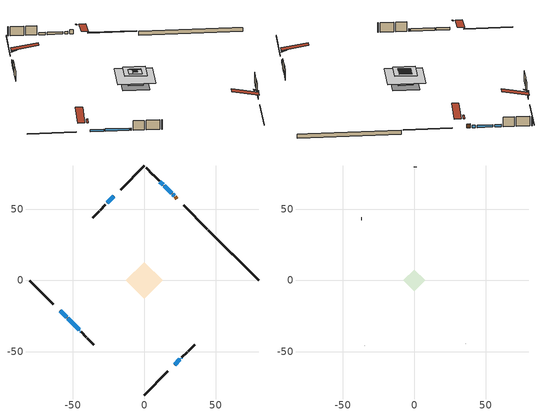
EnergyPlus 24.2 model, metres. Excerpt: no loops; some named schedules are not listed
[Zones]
conditioned space
 floor adiabatic (AdiabaticFloorConstruction): -12.82,0 0,12.82 12.82,0 0,-12.82 z3.2
 floor foundation (Slab1 construction): -9.17,0 0,9.17 9.17,0 0,-9.17 z-1.32
 floor foundation (Slab2 construction): -5.06,0 0,5.06 5.06,0 0,-5.06 z0
 wall outside (RimJoist1 construction): 0,-80.31 16.58,-63.73 / -80.31,0 -63.73,-16.58 / 0,80.31 -16.58,63.73 / 44.27,36.04 27.69,52.62 z0.76:1.06
 wall outside (AdiabaticWallConstruction 1): 22.88,57.43 21.66,58.65 z0.76:2.79
 wall outside (AdiabaticWallConstruction): 21.01,59.31 19.93,60.39 / -58.92,-21.39 -54.39,-25.92 / -21.39,58.92 -25.83,54.48 / 19.27,61.04 13.94,66.37 / 13.29,67.03 11.02,69.29 / 21.39,-58.92 24.94,-55.37 / -53.74,-26.58 -45.75,-34.57 / -45.09,-35.22 -44.94,-35.37 / -26.49,53.82 -26.64,53.68 / 25.6,-54.71 25.75,-54.57 z0.76:1.98
 wall outside (Wall1 construction): 26.4,-53.91 30.15,-50.16 / -44.29,-36.03 -40.54,-39.77 / -27.29,53.02 -31.04,49.28 / 10.37,69.95 6.62,73.69 z0.76:5.64
 wall outside (Wall2 construction): 30.8,-49.51 35.37,-44.94 / -39.88,-40.43 -35.32,-45 / -31.69,48.62 -36.26,44.05 / 5.96,74.35 1.39,78.92 z0.76:5.64
 wall foundation (FoundationWall1 construction): 44.93,35.38,-1.32 44.93,35.38,0.76 76.77,3.54,0.76 76.77,3.54,0.61 80.31,0,0.61 80.31,0,-1.32
 window (WindowConstruction 6): 21.01,59.31 19.93,60.38 z0.76:1.98
 window (WindowConstruction 1): -58.92,-21.39 -54.39,-25.92 z0.76:1.98
 window (WindowConstruction 2): -21.39,58.92 -25.83,54.48 z0.76:1.98
 window (WindowConstruction 3): 19.27,61.04 13.94,66.37 z0.76:1.98
 window (WindowConstruction 4): 13.29,67.03 11.02,69.29 z0.76:1.98
 window (WindowConstruction 5): 21.39,-58.92 24.94,-55.37 z0.76:1.98
 window (WindowConstruction): -53.74,-26.58 -45.75,-34.57 z0.76:1.98
 window (WindowConstruction 7): -45.09,-35.22 -44.94,-35.37 z0.76:1.98
 window (WindowConstruction 8): -26.49,53.82 -26.63,53.68 z0.76:1.98
 window (WindowConstruction 9): 25.6,-54.71 25.75,-54.57 z0.76:1.98
 door (Door): 22.88,57.43 21.66,58.65 z0.76:2.79
 ceiling adiabatic (AdiabaticFloorConstruction): 0,-12.82 12.82,0 0,12.82 -12.82,0 z3.2
attic - vented
 floor to conditioned space (Floor1 construction Reversed): -4.41,0 0,4.41 4.41,0 0,-4.41 z5.64
 floor to conditioned space (Floor2 construction Reversed): -3.65,0 0,3.65 3.65,0 0,-3.65 z5.64
 floor to conditioned space (Floor3 construction Reversed): -7.55,0 0,7.55 7.55,0 0,-7.55 z5.64
 floor to conditioned space (Floor5 construction Reversed): -1.77,0 0,1.77 1.77,0 0,-1.77 z5.64
 wall outside (Wall3 construction): 36.03,-44.28 36.11,-44.2 / -34.66,-45.65 -34.58,-45.74 / -36.92,43.39 -37,43.31 / 0.74,79.57 0.66,79.66 z0.76:5.64
 roof outside (Roof1 construction): 19.62,-60.69,5.64 10.22,-51.28,7.85 7.83,-53.67,7.85 17.24,-63.07,5.64; -60.69,-19.62,5.64 -51.28,-10.22,7.85 -53.67,-7.83,7.85 -63.07,-17.24,5.64; -19.62,60.69,5.64 -10.22,51.28,7.85 -7.83,53.67,7.85 -17.24,63.07,5.64; 24.65,55.66,5.64 15.24,46.26,7.85 17.63,43.87,7.85 27.03,53.28,5.64
 roof outside (Roof5 construction): 20.74,-59.58,5.64 19.01,-57.85,6.45 18.56,-58.31,6.45 20.28,-60.03,5.64; -59.58,-20.74,5.64 -57.85,-19.01,6.45 -58.31,-18.56,6.45 -60.03,-20.28,5.64; -20.74,59.58,5.64 -19.01,57.85,6.45 -18.56,58.31,6.45 -20.28,60.03,5.64; 23.54,56.78,5.64 21.81,55.05,6.45 22.27,54.6,6.45 23.99,56.32,5.64
[Building]
Building 1: Terrain=Suburbs
[Site:Location]
Montreal Intl AP_QC: Latitude {deg}=45.47; Longitude {deg}=-73.74; Time Zone {hr}=-5; Elevation {m}=36; Keep Site Location Information=Yes
[Site:GroundTemperature:Shallow]
2.07863, -0.316383, -0.508184, 0.628371, 5.19101, 9.73239, 13.6695, 16.1636, 16.3755, 14.347, 10.5102, 6.10817
[Site:WaterMainsTemperature]
Calculation Method=Schedule; Temperature Schedule=mains temperature schedule
[Material] Roughness=Rough; Thermal Absorptance=0.9
Name | Thickness {m} | Conductivity {W/m-K} | Density {kg/m3} | Specific Heat {J/kg-K} | Solar Absorptance | Visible Absorptance
asphalt or fiberglass shingles | 0.00635 | 0.162714 | 1121.4 | 1465.45 | 0.84 | 0.84
ceiling loosefill ins | 0.254 | 0.0480833 | 16.02 | 1046.75 | 0.7 | 0.7
ceiling stud and cavity | 0.1397 | 0.149975 | 65.682 | 1177.47 | 0.7 | 0.7
ceiling stud and cavity 1 | 0.1397 | 0.151118 | 65.682 | 1177.47 | 0.7 | 0.7
ceiling stud and cavity 2 | 0.1397 | 0.149692 | 65.682 | 1177.47 | 0.7 | 0.7
ceiling stud and cavity 3 | 0.1397 | 0.15316 | 65.682 | 1177.47 | 0.7 | 0.7
concrete 4.0 in. | 0.1016 | 1.803125 | 2242.8 | 837.4 | 0.7 | 0.7
concrete 8.0 in. | 0.2032 | 1.803125 | 2242.8 | 837.4 | 0.7 | 0.7
door material | 0.04445 | 0.053851 | 512.64 | 1214.23 | 0.7 | 0.7
exterior vertical ins | 0.0433751 | 0.029427 | 32.04 | 1214.23 | 0.7 | 0.7
floor covering | 0.0127 | 0.0433444 | 54.468 | 1339.84 | 0.6 | 0.6
floor rigid ins; wall rigid ins 1 | 0.512978 | 0.029427 | 32.04 | 1214.23 | 0.7 | 0.7
floor stud and cavity | 0.1397 | 1.75129 | 37.0049 | 1207.88 | 0.7 | 0.7
furniture material conditioned space 1 | 0.1524 | 0.115458 | 640.8 | 1214.23 | 0.6 | 0.6
gypsum board | 0.0127 | 0.160291 | 801 | 837.4 | 0.6 | 0.6
gypsum board 1 | 0.0127 | 0.160291 | 801 | 837.4 | 0.7 | 0.7
osb sheathing 0.5 in. | 0.0127 | 0.115458 | 512.64 | 1214.23 | 0.7 | 0.7
osb sheathing 0.75 in. | 0.01905 | 0.115458 | 512.64 | 1214.23 | 0.7 | 0.7
osb sheathing 2.0 in. | 0.0508 | 0.115458 | 512.64 | 1214.23 | 0.7 | 0.7
rim joist rigid ins; wall rigid ins | 0.051816 | 0.029427 | 32.04 | 1214.23 | 0.7 | 0.7
rim joist stud and cavity | 0.0508 | 0.0409464 | 125.044 | 1163.47 | 0.6 | 0.6
wall stud and cavity | 0.1397 | 0.23543 | 139.0536 | 1170.24 | 0.7 | 0.7
wall stud and cavity 1 | 0.1397 | 0.213279 | 139.0536 | 1170.24 | 0.7 | 0.7
wall stud and cavity 2 | 0.0889 | 6.1454 | 50.32683 | 1063.81 | 0.6 | 0.6
wall stud and cavity 3 | 0.0889 | 0.380278 | 52.3479 | 1209.89 | 0.7 | 0.7
wall stud and cavity 4 | 0.0889 | 0.391764 | 83.0341 | 1211.67 | 0.7 | 0.7
wood siding | 0.0254 | 0.102417 | 544.68 | 1172.36 | 0 | 0
wood siding 1 | 0.00254 | 0.102417 | 544.68 | 1172.36 | 0 | 0
wood siding 2; wood siding 3; wood siding 4 | 0.0254 | 0.102417 | 544.68 | 1172.36 | 0.7 | 0.7
[WindowMaterial:SimpleGlazingSystem]
Name | U-Factor {W/m2-K} | Solar Heat Gain Coefficient
WindowMaterial | 2.93382 | 0.6
WindowMaterial 1 | 2.97187 | 0.6
WindowMaterial 2 | 2.961077 | 0.63
WindowMaterial 3 | 3.09508 | 0.34
[Construction]
AdiabaticFloorConstruction: floor stud and cavity, floor rigid ins, osb sheathing 0.75 in., floor covering
AdiabaticWallConstruction: wood siding 3, wall rigid ins 1, wall stud and cavity 3, gypsum board
AdiabaticWallConstruction 1: wood siding 4, wall rigid ins 1, wall stud and cavity 3, gypsum board
Door: door material
Floor1 construction Reversed: gypsum board, ceiling stud and cavity, ceiling loosefill ins
Floor2 construction Reversed: gypsum board, ceiling stud and cavity 1, ceiling loosefill ins
Floor3 construction Reversed: gypsum board, ceiling stud and cavity 2, ceiling loosefill ins
Floor5 construction Reversed: gypsum board, ceiling stud and cavity 3, ceiling loosefill ins
FoundationWall1 construction: concrete 8.0 in., gypsum board 1
furniture construction conditioned space 1: furniture material conditioned space 1
PartitionWallConstruction: gypsum board, wall stud and cavity 4, gypsum board
RimJoist1 construction: wood siding 2, rim joist rigid ins, osb sheathing 2.0 in., rim joist stud and cavity
Roof1 construction; Roof5 construction: asphalt or fiberglass shingles
Slab1 construction; Slab2 construction: concrete 4.0 in.
Wall1 construction: wood siding, wall rigid ins, osb sheathing 0.5 in., wall stud and cavity, gypsum board
Wall2 construction: wood siding, wall rigid ins, osb sheathing 0.5 in., wall stud and cavity 1, gypsum board
Wall3 construction: wood siding 1, wall stud and cavity 2
WindowConstruction; WindowConstruction 2; WindowConstruction 3; WindowConstruction 5: WindowMaterial
WindowConstruction 1; WindowConstruction 4: WindowMaterial 1
WindowConstruction 6: WindowMaterial 2
WindowConstruction 7; WindowConstruction 8; WindowConstruction 9: WindowMaterial 3
[Zone] Multiplier=1; Part of Total Floor Area=Yes
Name | Volume {m3}
attic - vented | 102.309
conditioned space | 1241.7
[Space]
Name | Zone | Volume {m3}
attic - vented 1 | attic - vented | 102.309
conditioned space 1 | conditioned space | 1241.7
[ZoneInfiltration:EffectiveLeakageArea]
infil attic - vented 1: Zone or Space=attic - vented 1; Schedule=Always On Discrete; Effective Air Leakage Area {cm2}=7428.8; Stack Coefficient=0.000493319; Wind Coefficient=1.50067e-05
[ZoneMixing]
whole house fan mix: Zone or Space=attic - vented; Schedule=Always On Continuous; Design Flow Rate Calculation Method=Flow/Zone; Design Flow Rate {m3/s}=0; Source Zone or Space=conditioned space
[SurfaceProperty:ExposedFoundationPerimeter] Exposed Perimeter Calculation Method=TotalExposedPerimeter
Name | Total Exposed Perimeter {m}
Slab1 | 50.039
Slab2 | 14.326
[InternalMass] Zone or ZoneList=conditioned space; Space or SpaceList=conditioned space 1
Name | Construction | Surface Area {m2}
furniture mass conditioned space 1 | furniture construction conditioned space 1 | 219.112
partition wall mass | PartitionWallConstruction | 547.78
[Lights]
interior lighting: Zone or ZoneList or Space or SpaceList=conditioned space 1; Schedule=interior lighting schedule; Design Level Calculation Method=LightingLevel; Lighting Level {W}=343.2; Return Air Fraction=0; Fraction Radiant=0.6; Fraction Visible=0.2; Fraction Replaceable=1
[People]
occupants: Zone or ZoneList or Space or SpaceList=conditioned space 1; Number of People Schedule=occupants schedule; Number of People Calculation Method=People; Number of People=3; Fraction Radiant=0.314171; Sensible Heat Fraction=0.56303; Activity Level Schedule=occupants activity schedule; Carbon Dioxide Generation Rate {m3/s-W}=0; Enable ASHRAE 55 Comfort Warnings=No; Mean Radiant Temperature Calculation Type=EnclosureAveraged
[ElectricEquipment] Zone or ZoneList or Space or SpaceList=conditioned space 1; Design Level Calculation Method=EquipmentLevel
Name | Schedule | Design Level {W} | Fraction Latent | Fraction Radiant | Fraction Lost
clothes dryer | clothes dryer schedule | 140.772 | 0.015 | 0.081 | 0.85
clothes washer | clothes washer schedule | 32.1985 | 0.03 | 0.162 | 0.7
cooking range | cooking range schedule | 215.147 | 0.08 | 0.432 | 0.2
dishwasher | dishwasher schedule | 66.8632 | 0.3 | 0.18 | 0.4
fridge | fridge schedule | 72.9452 | 0 | 0.6 | 0
mech vent house fan | mech vent house fan schedule | 800 | 0 | 0 | 1
mech vent house fan cfis | mech vent house fan cfis schedule | 0 | 0 | 0 | 0
misc plug loads | misc plug loads schedule | 494.7 | 0.045 | 0.513 | 0.1
whole house fan | Always On Discrete | 0 | 0 | 0 | 1
[OtherEquipment] Zone or ZoneList or Space or SpaceList=conditioned space 1; Design Level Calculation Method=EquipmentLevel
Name | Fuel Type | Schedule | Design Level {W} | Fraction Latent | Fraction Radiant | Fraction Lost
clothes dryer 1 | Electricity | clothes dryer schedule | 0 | 0.015 | 0.081 | 0.85
cooking range 1 | Electricity | cooking range schedule | 0 | 0.08 | 0.432 | 0.2
general water use latent | None | general water use schedule | 62.594 | 1 | 0 | 0
general water use sensible | None | general water use schedule | -61.6891 | 0 | 0.6 | 0
mech vent house fan latent load | None | Always On Discrete | 0 | 1 | 0 | 0
mech vent house fan sensible load | None | Always On Discrete | 0 | 0 | 0 | 0
water heater energy adjustment1 | Electricity | Always On Discrete | 0.01 | 0 | 0 | 1
[ZoneInfiltration:DesignFlowRate] Zone or ZoneList or Space or SpaceList=conditioned space 1; Schedule=Always On Discrete; Design Flow Rate Calculation Method=Flow/Zone; Design Flow Rate {m3/s}=0
infil flow; natural vent flow; whole house fan flow
[Foundation:Kiva] Initial Indoor Air Temperature {C}=21; Wall Depth Below Slab {m}=0.2032
Name | Wall Height Above Grade {m} | Custom Block Material Name 1 | Custom Block Depth 1 {m} | Custom Block X Position 1 {m} | Custom Block Z Position 1 {m}
Foundation Kiva 1 | 0.759988 | exterior vertical ins | 2.07999 | 0.2159 | 0
Foundation Kiva 2 | 0.1016
[Foundation:Kiva:Settings]
Soil Conductivity {W/m-K}=0.849921; Soil Density {kg/m3}=1842.3; Soil Specific Heat {J/kg-K}=418.7; Ground Solar Absorptivity=0.9; Ground Thermal Absorptivity=0.9; Ground Surface Roughness {m}=0.03; Far-Field Width {m}=40; Deep-Ground Boundary Condition=ZeroFlux; Deep-Ground Depth {m}=40; Minimum Cell Dimension {m}=0.2; Maximum Cell Growth Coefficient=3; Simulation Timestep=Timestep
[Exterior:Lights]
exterior lighting: Schedule=exterior lighting schedule; Design Level {W}=75.6
[Schedule:Constant]
Name | Hourly Value
Always On Continuous; mech vent house fan schedule; mech vent house fan cfis schedule; Always On Discrete | 1
occupants activity schedule | 117.228
fridge schedule | 0
[Schedule:Day:Interval]
interior lighting schedule day: No, 01:00, 0.108182, 04:00, 0.0901515, 05:00, 0.0991667, 06:00, 0.162273, 07:00, 0.270455, 08:00, 0.342576, 10:00, 0.369621, 11:00, 0.351591, 12:00, 0.333561, 13:00, 0.324545, 14:00, 0.31553, 15:00, 0.333561, 16:00, 0.369621, 17:00, 0.450758, 18:00, 0.585985, 19:00, 0.775303, 20:00, 0.955606, 21:00, 0.991667, 22:00, 0.712197, 23:00, 0.360606, 24:00, 0.162273
interior lighting schedule day 1: No, 01:00, 0.100909, 04:00, 0.0840909, 05:00, 0.0925, 06:00, 0.151364, 07:00, 0.252273, 08:00, 0.319545, 10:00, 0.344773, 11:00, 0.327955, 12:00, 0.311136, 13:00, 0.302727, 14:00, 0.294318, 15:00, 0.311136, 16:00, 0.344773, 17:00, 0.420455, 18:00, 0.546591, 19:00, 0.723182, 20:00, 0.891364, 21:00, 0.925, 22:00, 0.664318, 23:00, 0.336364, 24:00, 0.151364
interior lighting schedule default day: No, 24:00, 0
[Schedule:Week:Daily]
interior lighting schedule Week Rule - Jan1-Jan27: interior lighting schedule day, interior lighting schedule day, interior lighting schedule day, interior lighting schedule day, interior lighting schedule day, interior lighting schedule day, interior lighting schedule day, interior lighting schedule default day, interior lighting schedule default day, interior lighting schedule default day, interior lighting schedule default day, interior lighting schedule default day
interior lighting schedule Week Rule - Jan28-Feb3: interior lighting schedule day, interior lighting schedule day, interior lighting schedule day, interior lighting schedule day, interior lighting schedule day 1, interior lighting schedule day 1, interior lighting schedule day 1, interior lighting schedule default day, interior lighting schedule default day, interior lighting schedule default day, interior lighting schedule default day, interior lighting schedule default day
interior lighting schedule Week Rule - Feb4-Feb24: interior lighting schedule day 1, interior lighting schedule day 1, interior lighting schedule day 1, interior lighting schedule day 1, interior lighting schedule day 1, interior lighting schedule day 1, interior lighting schedule day 1, interior lighting schedule default day, interior lighting schedule default day, interior lighting schedule default day, interior lighting schedule default day, interior lighting schedule default day
interior lighting schedule Week Rule - Feb25-Mar3: interior lighting schedule day 1, interior lighting schedule day 1, interior lighting schedule day 1, interior lighting schedule day 1, interior lighting schedule day 2, interior lighting schedule day 2, interior lighting schedule day 2, interior lighting schedule default day, interior lighting schedule default day, interior lighting schedule default day, interior lighting schedule default day, interior lighting schedule default day
interior lighting schedule Week Rule - Mar4-Mar31: interior lighting schedule day 2, interior lighting schedule day 2, interior lighting schedule day 2, interior lighting schedule day 2, interior lighting schedule day 2, interior lighting schedule day 2, interior lighting schedule day 2, interior lighting schedule default day, interior lighting schedule default day, interior lighting schedule default day, interior lighting schedule default day, interior lighting schedule default day
interior lighting schedule Week Rule - Apr1-Apr28: interior lighting schedule day 3, interior lighting schedule day 3, interior lighting schedule day 3, interior lighting schedule day 3, interior lighting schedule day 3, interior lighting schedule day 3, interior lighting schedule day 3, interior lighting schedule default day, interior lighting schedule default day, interior lighting schedule default day, interior lighting schedule default day, interior lighting schedule default day
interior lighting schedule Week Rule - Apr29-May5: interior lighting schedule day 3, interior lighting schedule day 3, interior lighting schedule day 4, interior lighting schedule day 4, interior lighting schedule day 4, interior lighting schedule day 4, interior lighting schedule day 4, interior lighting schedule default day, interior lighting schedule default day, interior lighting schedule default day, interior lighting schedule default day, interior lighting schedule default day
interior lighting schedule Week Rule - May6-May26: interior lighting schedule day 4, interior lighting schedule day 4, interior lighting schedule day 4, interior lighting schedule day 4, interior lighting schedule day 4, interior lighting schedule day 4, interior lighting schedule day 4, interior lighting schedule default day, interior lighting schedule default day, interior lighting schedule default day, interior lighting schedule default day, interior lighting schedule default day
interior lighting schedule Week Rule - May27-Jun2: interior lighting schedule day 4, interior lighting schedule day 4, interior lighting schedule day 4, interior lighting schedule day 4, interior lighting schedule day 4, interior lighting schedule day 5, interior lighting schedule day 5, interior lighting schedule default day, interior lighting schedule default day, interior lighting schedule default day, interior lighting schedule default day, interior lighting schedule default day
interior lighting schedule Week Rule - Jun3-Jun30: interior lighting schedule day 5, interior lighting schedule day 5, interior lighting schedule day 5, interior lighting schedule day 5, interior lighting schedule day 5, interior lighting schedule day 5, interior lighting schedule day 5, interior lighting schedule default day, interior lighting schedule default day, interior lighting schedule default day, interior lighting schedule default day, interior lighting schedule default day
interior lighting schedule Week Rule - Jul1-Jul28: interior lighting schedule day 6, interior lighting schedule day 6, interior lighting schedule day 6, interior lighting schedule day 6, interior lighting schedule day 6, interior lighting schedule day 6, interior lighting schedule day 6, interior lighting schedule default day, interior lighting schedule default day, interior lighting schedule default day, interior lighting schedule default day, interior lighting schedule default day
interior lighting schedule Week Rule - Jul29-Aug4: interior lighting schedule day 6, interior lighting schedule day 6, interior lighting schedule day 6, interior lighting schedule day 7, interior lighting schedule day 7, interior lighting schedule day 7, interior lighting schedule day 7, interior lighting schedule default day, interior lighting schedule default day, interior lighting schedule default day, interior lighting schedule default day, interior lighting schedule default day
interior lighting schedule Week Rule - Aug5-Aug25: interior lighting schedule day 7, interior lighting schedule day 7, interior lighting schedule day 7, interior lighting schedule day 7, interior lighting schedule day 7, interior lighting schedule day 7, interior lighting schedule day 7, interior lighting schedule default day, interior lighting schedule default day, interior lighting schedule default day, interior lighting schedule default day, interior lighting schedule default day
interior lighting schedule Week Rule - Aug26-Sep1: interior lighting schedule day 7, interior lighting schedule day 7, interior lighting schedule day 7, interior lighting schedule day 7, interior lighting schedule day 7, interior lighting schedule day 7, interior lighting schedule day 8, interior lighting schedule default day, interior lighting schedule default day, interior lighting schedule default day, interior lighting schedule default day, interior lighting schedule default day
interior lighting schedule Week Rule - Sep2-Sep29: interior lighting schedule day 8, interior lighting schedule day 8, interior lighting schedule day 8, interior lighting schedule day 8, interior lighting schedule day 8, interior lighting schedule day 8, interior lighting schedule day 8, interior lighting schedule default day, interior lighting schedule default day, interior lighting schedule default day, interior lighting schedule default day, interior lighting schedule default day
interior lighting schedule Week Rule - Sep30-Oct6: interior lighting schedule day 8, interior lighting schedule day 9, interior lighting schedule day 9, interior lighting schedule day 9, interior lighting schedule day 9, interior lighting schedule day 9, interior lighting schedule day 9, interior lighting schedule default day, interior lighting schedule default day, interior lighting schedule default day, interior lighting schedule default day, interior lighting schedule default day
interior lighting schedule Week Rule - Oct7-Oct27: interior lighting schedule day 9, interior lighting schedule day 9, interior lighting schedule day 9, interior lighting schedule day 9, interior lighting schedule day 9, interior lighting schedule day 9, interior lighting schedule day 9, interior lighting schedule default day, interior lighting schedule default day, interior lighting schedule default day, interior lighting schedule default day, interior lighting schedule default day
interior lighting schedule Week Rule - Oct28-Nov3: interior lighting schedule day 9, interior lighting schedule day 9, interior lighting schedule day 9, interior lighting schedule day 9, interior lighting schedule day 10, interior lighting schedule day 10, interior lighting schedule day 10, interior lighting schedule default day, interior lighting schedule default day, interior lighting schedule default day, interior lighting schedule default day, interior lighting schedule default day
interior lighting schedule Week Rule - Nov4-Nov24: interior lighting schedule day 10, interior lighting schedule day 10, interior lighting schedule day 10, interior lighting schedule day 10, interior lighting schedule day 10, interior lighting schedule day 10, interior lighting schedule day 10, interior lighting schedule default day, interior lighting schedule default day, interior lighting schedule default day, interior lighting schedule default day, interior lighting schedule default day
interior lighting schedule Week Rule - Nov25-Dec1: interior lighting schedule day 10, interior lighting schedule day 10, interior lighting schedule day 10, interior lighting schedule day 10, interior lighting schedule day 10, interior lighting schedule day 10, interior lighting schedule day 11, interior lighting schedule default day, interior lighting schedule default day, interior lighting schedule default day, interior lighting schedule default day, interior lighting schedule default day
interior lighting schedule Week Rule - Dec2-Dec31: interior lighting schedule day 11, interior lighting schedule day 11, interior lighting schedule day 11, interior lighting schedule day 11, interior lighting schedule day 11, interior lighting schedule day 11, interior lighting schedule day 11, interior lighting schedule default day, interior lighting schedule default day, interior lighting schedule default day, interior lighting schedule default day, interior lighting schedule default day
occupants schedule Week Rule - Jan1-Dec31: occupants schedule day, occupants schedule day, occupants schedule day, occupants schedule day, occupants schedule day, occupants schedule day, occupants schedule day, occupants schedule default day, occupants schedule default day, occupants schedule default day, occupants schedule default day, occupants schedule default day
clothes dryer schedule Week Rule - Jan1-Dec31: clothes dryer schedule day, clothes dryer schedule day, clothes dryer schedule day, clothes dryer schedule day, clothes dryer schedule day, clothes dryer schedule day, clothes dryer schedule day, clothes dryer schedule default day, clothes dryer schedule default day, clothes dryer schedule default day, clothes dryer schedule default day, clothes dryer schedule default day
clothes washer schedule Week Rule - Jan1-Dec31: clothes washer schedule day, clothes washer schedule day, clothes washer schedule day, clothes washer schedule day, clothes washer schedule day, clothes washer schedule day, clothes washer schedule day, clothes washer schedule default day, clothes washer schedule default day, clothes washer schedule default day, clothes washer schedule default day, clothes washer schedule default day
cooking range schedule Week Rule - Jan1-Dec31: cooking range schedule day, cooking range schedule day, cooking range schedule day, cooking range schedule day, cooking range schedule day, cooking range schedule day, cooking range schedule day, cooking range schedule default day, cooking range schedule default day, cooking range schedule default day, cooking range schedule default day, cooking range schedule default day
dishwasher schedule Week Rule - Jan1-Dec31: dishwasher schedule day, dishwasher schedule day, dishwasher schedule day, dishwasher schedule day, dishwasher schedule day, dishwasher schedule day, dishwasher schedule day, dishwasher schedule default day, dishwasher schedule default day, dishwasher schedule default day, dishwasher schedule default day, dishwasher schedule default day
misc plug loads schedule Week Rule - Jan1-Dec31: misc plug loads schedule day, misc plug loads schedule day, misc plug loads schedule day, misc plug loads schedule day, misc plug loads schedule day, misc plug loads schedule day, misc plug loads schedule day, misc plug loads schedule default day, misc plug loads schedule default day, misc plug loads schedule default day, misc plug loads schedule default day, misc plug loads schedule default day
general water use schedule Week Rule - Jan1-Dec31: general water use schedule day, general water use schedule day, general water use schedule day, general water use schedule day, general water use schedule day, general water use schedule day, general water use schedule day, general water use schedule default day, general water use schedule default day, general water use schedule default day, general water use schedule default day, general water use schedule default day
exterior lighting schedule Week Rule - Jan1-Jan27: exterior lighting schedule day, exterior lighting schedule day, exterior lighting schedule day, exterior lighting schedule day, exterior lighting schedule day, exterior lighting schedule day, exterior lighting schedule day, exterior lighting schedule default day, exterior lighting schedule default day, exterior lighting schedule default day, exterior lighting schedule default day, exterior lighting schedule default day
exterior lighting schedule Week Rule - Jan28-Feb3: exterior lighting schedule day, exterior lighting schedule day, exterior lighting schedule day, exterior lighting schedule day, exterior lighting schedule day 1, exterior lighting schedule day 1, exterior lighting schedule day 1, exterior lighting schedule default day, exterior lighting schedule default day, exterior lighting schedule default day, exterior lighting schedule default day, exterior lighting schedule default day
exterior lighting schedule Week Rule - Feb4-Feb24: exterior lighting schedule day 1, exterior lighting schedule day 1, exterior lighting schedule day 1, exterior lighting schedule day 1, exterior lighting schedule day 1, exterior lighting schedule day 1, exterior lighting schedule day 1, exterior lighting schedule default day, exterior lighting schedule default day, exterior lighting schedule default day, exterior lighting schedule default day, exterior lighting schedule default day
exterior lighting schedule Week Rule - Feb25-Mar3: exterior lighting schedule day 1, exterior lighting schedule day 1, exterior lighting schedule day 1, exterior lighting schedule day 1, exterior lighting schedule day 2, exterior lighting schedule day 2, exterior lighting schedule day 2, exterior lighting schedule default day, exterior lighting schedule default day, exterior lighting schedule default day, exterior lighting schedule default day, exterior lighting schedule default day
exterior lighting schedule Week Rule - Mar4-Mar31: exterior lighting schedule day 2, exterior lighting schedule day 2, exterior lighting schedule day 2, exterior lighting schedule day 2, exterior lighting schedule day 2, exterior lighting schedule day 2, exterior lighting schedule day 2, exterior lighting schedule default day, exterior lighting schedule default day, exterior lighting schedule default day, exterior lighting schedule default day, exterior lighting schedule default day
exterior lighting schedule Week Rule - Apr1-Apr28: exterior lighting schedule day 3, exterior lighting schedule day 3, exterior lighting schedule day 3, exterior lighting schedule day 3, exterior lighting schedule day 3, exterior lighting schedule day 3, exterior lighting schedule day 3, exterior lighting schedule default day, exterior lighting schedule default day, exterior lighting schedule default day, exterior lighting schedule default day, exterior lighting schedule default day
exterior lighting schedule Week Rule - Apr29-May5: exterior lighting schedule day 3, exterior lighting schedule day 3, exterior lighting schedule day 4, exterior lighting schedule day 4, exterior lighting schedule day 4, exterior lighting schedule day 4, exterior lighting schedule day 4, exterior lighting schedule default day, exterior lighting schedule default day, exterior lighting schedule default day, exterior lighting schedule default day, exterior lighting schedule default day
exterior lighting schedule Week Rule - May6-May26: exterior lighting schedule day 4, exterior lighting schedule day 4, exterior lighting schedule day 4, exterior lighting schedule day 4, exterior lighting schedule day 4, exterior lighting schedule day 4, exterior lighting schedule day 4, exterior lighting schedule default day, exterior lighting schedule default day, exterior lighting schedule default day, exterior lighting schedule default day, exterior lighting schedule default day
exterior lighting schedule Week Rule - May27-Jun2: exterior lighting schedule day 4, exterior lighting schedule day 4, exterior lighting schedule day 4, exterior lighting schedule day 4, exterior lighting schedule day 4, exterior lighting schedule day 5, exterior lighting schedule day 5, exterior lighting schedule default day, exterior lighting schedule default day, exterior lighting schedule default day, exterior lighting schedule default day, exterior lighting schedule default day
exterior lighting schedule Week Rule - Jun3-Jun30: exterior lighting schedule day 5, exterior lighting schedule day 5, exterior lighting schedule day 5, exterior lighting schedule day 5, exterior lighting schedule day 5, exterior lighting schedule day 5, exterior lighting schedule day 5, exterior lighting schedule default day, exterior lighting schedule default day, exterior lighting schedule default day, exterior lighting schedule default day, exterior lighting schedule default day
exterior lighting schedule Week Rule - Jul1-Jul28: exterior lighting schedule day 6, exterior lighting schedule day 6, exterior lighting schedule day 6, exterior lighting schedule day 6, exterior lighting schedule day 6, exterior lighting schedule day 6, exterior lighting schedule day 6, exterior lighting schedule default day, exterior lighting schedule default day, exterior lighting schedule default day, exterior lighting schedule default day, exterior lighting schedule default day
exterior lighting schedule Week Rule - Jul29-Aug4: exterior lighting schedule day 6, exterior lighting schedule day 6, exterior lighting schedule day 6, exterior lighting schedule day 7, exterior lighting schedule day 7, exterior lighting schedule day 7, exterior lighting schedule day 7, exterior lighting schedule default day, exterior lighting schedule default day, exterior lighting schedule default day, exterior lighting schedule default day, exterior lighting schedule default day
exterior lighting schedule Week Rule - Aug5-Aug25: exterior lighting schedule day 7, exterior lighting schedule day 7, exterior lighting schedule day 7, exterior lighting schedule day 7, exterior lighting schedule day 7, exterior lighting schedule day 7, exterior lighting schedule day 7, exterior lighting schedule default day, exterior lighting schedule default day, exterior lighting schedule default day, exterior lighting schedule default day, exterior lighting schedule default day
exterior lighting schedule Week Rule - Aug26-Sep1: exterior lighting schedule day 7, exterior lighting schedule day 7, exterior lighting schedule day 7, exterior lighting schedule day 7, exterior lighting schedule day 7, exterior lighting schedule day 7, exterior lighting schedule day 8, exterior lighting schedule default day, exterior lighting schedule default day, exterior lighting schedule default day, exterior lighting schedule default day, exterior lighting schedule default day
exterior lighting schedule Week Rule - Sep2-Sep29: exterior lighting schedule day 8, exterior lighting schedule day 8, exterior lighting schedule day 8, exterior lighting schedule day 8, exterior lighting schedule day 8, exterior lighting schedule day 8, exterior lighting schedule day 8, exterior lighting schedule default day, exterior lighting schedule default day, exterior lighting schedule default day, exterior lighting schedule default day, exterior lighting schedule default day
exterior lighting schedule Week Rule - Sep30-Oct6: exterior lighting schedule day 8, exterior lighting schedule day 9, exterior lighting schedule day 9, exterior lighting schedule day 9, exterior lighting schedule day 9, exterior lighting schedule day 9, exterior lighting schedule day 9, exterior lighting schedule default day, exterior lighting schedule default day, exterior lighting schedule default day, exterior lighting schedule default day, exterior lighting schedule default day
exterior lighting schedule Week Rule - Oct7-Oct27: exterior lighting schedule day 9, exterior lighting schedule day 9, exterior lighting schedule day 9, exterior lighting schedule day 9, exterior lighting schedule day 9, exterior lighting schedule day 9, exterior lighting schedule day 9, exterior lighting schedule default day, exterior lighting schedule default day, exterior lighting schedule default day, exterior lighting schedule default day, exterior lighting schedule default day
exterior lighting schedule Week Rule - Oct28-Nov3: exterior lighting schedule day 9, exterior lighting schedule day 9, exterior lighting schedule day 9, exterior lighting schedule day 9, exterior lighting schedule day 10, exterior lighting schedule day 10, exterior lighting schedule day 10, exterior lighting schedule default day, exterior lighting schedule default day, exterior lighting schedule default day, exterior lighting schedule default day, exterior lighting schedule default day
exterior lighting schedule Week Rule - Nov4-Nov24: exterior lighting schedule day 10, exterior lighting schedule day 10, exterior lighting schedule day 10, exterior lighting schedule day 10, exterior lighting schedule day 10, exterior lighting schedule day 10, exterior lighting schedule day 10, exterior lighting schedule default day, exterior lighting schedule default day, exterior lighting schedule default day, exterior lighting schedule default day, exterior lighting schedule default day
exterior lighting schedule Week Rule - Nov25-Dec1: exterior lighting schedule day 10, exterior lighting schedule day 10, exterior lighting schedule day 10, exterior lighting schedule day 10, exterior lighting schedule day 10, exterior lighting schedule day 10, exterior lighting schedule day 11, exterior lighting schedule default day, exterior lighting schedule default day, exterior lighting schedule default day, exterior lighting schedule default day, exterior lighting schedule default day
exterior lighting schedule Week Rule - Dec2-Dec31: exterior lighting schedule day 11, exterior lighting schedule day 11, exterior lighting schedule day 11, exterior lighting schedule day 11, exterior lighting schedule day 11, exterior lighting schedule day 11, exterior lighting schedule day 11, exterior lighting schedule default day, exterior lighting schedule default day, exterior lighting schedule default day, exterior lighting schedule default day, exterior lighting schedule default day
[Schedule:Year]
interior lighting schedule: interior lighting schedule Week Rule - Jan1-Jan27, 1, 1, 1, 27, interior lighting schedule Week Rule - Jan28-Feb3, 1, 28, 2, 3, interior lighting schedule Week Rule - Feb4-Feb24, 2, 4, 2, 24, interior lighting schedule Week Rule - Feb25-Mar3, 2, 25, 3, 3, interior lighting schedule Week Rule - Mar4-Mar31, 3, 4, 3, 31, interior lighting schedule Week Rule - Apr1-Apr28, 4, 1, 4, 28, interior lighting schedule Week Rule - Apr29-May5, 4, 29, 5, 5, interior lighting schedule Week Rule - May6-May26, 5, 6, 5, 26, interior lighting schedule Week Rule - May27-Jun2, 5, 27, 6, 2, interior lighting schedule Week Rule - Jun3-Jun30, 6, 3, 6, 30, interior lighting schedule Week Rule - Jul1-Jul28, 7, 1, 7, 28, interior lighting schedule Week Rule - Jul29-Aug4, 7, 29, 8, 4, interior lighting schedule Week Rule - Aug5-Aug25, 8, 5, 8, 25, interior lighting schedule Week Rule - Aug26-Sep1, 8, 26, 9, 1, interior lighting schedule Week Rule - Sep2-Sep29, 9, 2, 9, 29, interior lighting schedule Week Rule - Sep30-Oct6, 9, 30, 10, 6, interior lighting schedule Week Rule - Oct7-Oct27, 10, 7, 10, 27, interior lighting schedule Week Rule - Oct28-Nov3, 10, 28, 11, 3, interior lighting schedule Week Rule - Nov4-Nov24, 11, 4, 11, 24, interior lighting schedule Week Rule - Nov25-Dec1, 11, 25, 12, 1, interior lighting schedule Week Rule - Dec2-Dec31, 12, 2, 12, 31
occupants schedule: occupants schedule Week Rule - Jan1-Dec31, 1, 1, 12, 31
clothes dryer schedule: clothes dryer schedule Week Rule - Jan1-Dec31, 1, 1, 12, 31
clothes washer schedule: clothes washer schedule Week Rule - Jan1-Dec31, 1, 1, 12, 31
cooking range schedule: cooking range schedule Week Rule - Jan1-Dec31, 1, 1, 12, 31
dishwasher schedule: dishwasher schedule Week Rule - Jan1-Dec31, 1, 1, 12, 31
misc plug loads schedule: misc plug loads schedule Week Rule - Jan1-Dec31, 1, 1, 12, 31
general water use schedule: general water use schedule Week Rule - Jan1-Dec31, 1, 1, 12, 31
exterior lighting schedule: exterior lighting schedule Week Rule - Jan1-Jan27, 1, 1, 1, 27, exterior lighting schedule Week Rule - Jan28-Feb3, 1, 28, 2, 3, exterior lighting schedule Week Rule - Feb4-Feb24, 2, 4, 2, 24, exterior lighting schedule Week Rule - Feb25-Mar3, 2, 25, 3, 3, exterior lighting schedule Week Rule - Mar4-Mar31, 3, 4, 3, 31, exterior lighting schedule Week Rule - Apr1-Apr28, 4, 1, 4, 28, exterior lighting schedule Week Rule - Apr29-May5, 4, 29, 5, 5, exterior lighting schedule Week Rule - May6-May26, 5, 6, 5, 26, exterior lighting schedule Week Rule - May27-Jun2, 5, 27, 6, 2, exterior lighting schedule Week Rule - Jun3-Jun30, 6, 3, 6, 30, exterior lighting schedule Week Rule - Jul1-Jul28, 7, 1, 7, 28, exterior lighting schedule Week Rule - Jul29-Aug4, 7, 29, 8, 4, exterior lighting schedule Week Rule - Aug5-Aug25, 8, 5, 8, 25, exterior lighting schedule Week Rule - Aug26-Sep1, 8, 26, 9, 1, exterior lighting schedule Week Rule - Sep2-Sep29, 9, 2, 9, 29, exterior lighting schedule Week Rule - Sep30-Oct6, 9, 30, 10, 6, exterior lighting schedule Week Rule - Oct7-Oct27, 10, 7, 10, 27, exterior lighting schedule Week Rule - Oct28-Nov3, 10, 28, 11, 3, exterior lighting schedule Week Rule - Nov4-Nov24, 11, 4, 11, 24, exterior lighting schedule Week Rule - Nov25-Dec1, 11, 25, 12, 1, exterior lighting schedule Week Rule - Dec2-Dec31, 12, 2, 12, 31
[Schedule:Compact]
mains temperature schedule: Through: 01/01, For: AllDays, Until: 24:00, 6.56833, Through: 01/02, For: AllDays, Until: 24:00, 6.48722, Through: 01/03, For: AllDays, Until: 24:00, 6.40722, Through: 01/04, For: AllDays, Until: 24:00, 6.32889, Through: 01/05, For: AllDays, Until: 24:00, 6.25167, Through: 01/06, For: AllDays, Until: 24:00, 6.17611, Through: 01/07, For: AllDays, Until: 24:00, 6.10222, Through: 01/08, For: AllDays, Until: 24:00, 6.02944, Through: 01/09, For: AllDays, Until: 24:00, 5.95833, Through: 01/10, For: AllDays, Until: 24:00, 5.88889, Through: 01/11, For: AllDays, Until: 24:00, 5.82056, Through: 01/12, For: AllDays, Until: 24:00, 5.75444, Through: 01/13, For: AllDays, Until: 24:00, 5.68944, Through: 01/14, For: AllDays, Until: 24:00, 5.62611, Through: 01/15, For: AllDays, Until: 24:00, 5.56444, Through: 01/16, For: AllDays, Until: 24:00, 5.50444, Through: 01/17, For: AllDays, Until: 24:00, 5.44611, Through: 01/18, For: AllDays, Until: 24:00, 5.38944, Through: 01/19, For: AllDays, Until: 24:00, 5.33389, Through: 01/20, For: AllDays, Until: 24:00, 5.28111, Through: 01/21, For: AllDays, Until: 24:00, 5.22944, Through: 01/22, For: AllDays, Until: 24:00, 5.17944, Through: 01/23, For: AllDays, Until: 24:00, 5.13111, Through: 01/24, For: AllDays, Until: 24:00, 5.085, Through: 01/25, For: AllDays, Until: 24:00, 5.04056, Through: 01/26, For: AllDays, Until: 24:00, 4.99778, Through: 01/27, For: AllDays, Until: 24:00, 4.95667, Through: 01/28, For: AllDays, Until: 24:00, 4.91778, Through: 01/29, For: AllDays, Until: 24:00, 4.88056, Through: 01/30, For: AllDays, Until: 24:00, 4.845, Through: 01/31, For: AllDays, Until: 24:00, 4.81167, Through: 02/01, For: AllDays, Until: 24:00, 4.77944, Through: 02/02, For: AllDays, Until: 24:00, 4.75, Through: 02/03, For: AllDays, Until: 24:00, 4.72167, Through: 02/04, For: AllDays, Until: 24:00, 4.69611, Through: 02/05, For: AllDays, Until: 24:00, 4.67167, Through: 02/06, For: AllDays, Until: 24:00, 4.64944, Through: 02/07, For: AllDays, Until: 24:00, 4.62889, Through: 02/08, For: AllDays, Until: 24:00, 4.61056, Through: 02/09, For: AllDays, Until: 24:00, 4.59389, Through: 02/10, For: AllDays, Until: 24:00, 4.57944, Through: 02/11, For: AllDays, Until: 24:00, 4.56667, Through: 02/12, For: AllDays, Until: 24:00, 4.55611, Through: 02/13, For: AllDays, Until: 24:00, 4.54722, Through: 02/14, For: AllDays, Until: 24:00, 4.54056, Through: 02/15, For: AllDays, Until: 24:00, 4.53556, Through: 02/16, For: AllDays, Until: 24:00, 4.53278, Through: 02/17, For: AllDays, Until: 24:00, 4.53167, Through: 02/18, For: AllDays, Until: 24:00, 4.53278, Through: 02/19, For: AllDays, Until: 24:00, 4.53556, Through: 02/20, For: AllDays, Until: 24:00, 4.54056, Through: 02/21, For: AllDays, Until: 24:00, 4.54722, Through: 02/22, For: AllDays, Until: 24:00, 4.55611, Through: 02/23, For: AllDays, Until: 24:00, 4.56667, Through: 02/24, For: AllDays, Until: 24:00, 4.57944, Through: 02/25, For: AllDays, Until: 24:00, 4.59389, Through: 02/26, For: AllDays, Until: 24:00, 4.61056, Through: 02/27, For: AllDays, Until: 24:00, 4.62889, Through: 02/28, For: AllDays, Until: 24:00, 4.64889, Through: 03/01, For: AllDays, Until: 24:00, 4.67111, Through: 03/02, For: AllDays, Until: 24:00, 4.69556, Through: 03/03, For: AllDays, Until: 24:00, 4.72167, Through: 03/04, For: AllDays, Until: 24:00, 4.74944, Through: 03/05, For: AllDays, Until: 24:00, 4.77944, Through: 03/06, For: AllDays, Until: 24:00, 4.81111, Through: 03/07, For: AllDays, Until: 24:00, 4.84444, Through: 03/08, For: AllDays, Until: 24:00, 4.88, Through: 03/09, For: AllDays, Until: 24:00, 4.91722, Through: 03/10, For: AllDays, Until: 24:00, 4.95611, Through: 03/11, For: AllDays, Until: 24:00, 4.99722, Through: 03/12, For: AllDays, Until: 24:00, 5.04, Through: 03/13, For: AllDays, Until: 24:00, 5.08444, Through: 03/14, For: AllDays, Until: 24:00, 5.13056, Through: 03/15, For: AllDays, Until: 24:00, 5.17889, Through: 03/16, For: AllDays, Until: 24:00, 5.22833, Through: 03/17, For: AllDays, Until: 24:00, 5.28, Through: 03/18, For: AllDays, Until: 24:00, 5.33333, Through: 03/19, For: AllDays, Until: 24:00, 5.38833, Through: 03/20, For: AllDays, Until: 24:00, 5.445, Through: 03/21, For: AllDays, Until: 24:00, 5.50333, Through: 03/22, For: AllDays, Until: 24:00, 5.56333, Through: 03/23, For: AllDays, Until: 24:00, 5.625, Through: 03/24, For: AllDays, Until: 24:00, 5.68833, Through: 03/25, For: AllDays, Until: 24:00, 5.75333, Through: 03/26, For: AllDays, Until: 24:00, 5.81944, Through: 03/27, For: AllDays, Until: 24:00, 5.88778, Through: 03/28, For: AllDays, Until: 24:00, 5.95722, Through: 03/29, For: AllDays, Until: 24:00, 6.02833, Through: 03/30, For: AllDays, Until: 24:00, 6.10111, Through: 03/31, For: AllDays, Until: 24:00, 6.175, Through: 04/01, For: AllDays, Until: 24:00, 6.25056, Through: 04/02, For: AllDays, Until: 24:00, 6.32778, Through: 04/03, For: AllDays, Until: 24:00, 6.40611, Through: 04/04, For: AllDays, Until: 24:00, 6.48556, Through: 04/05, For: AllDays, Until: 24:00, 6.56722, Through: 04/06, For: AllDays, Until: 24:00, 6.64944, Through: 04/07, For: AllDays, Until: 24:00, 6.73333, Through: 04/08, For: AllDays, Until: 24:00, 6.81833, Through: 04/09, For: AllDays, Until: 24:00, 6.905, Through: 04/10, For: AllDays, Until: 24:00, 6.99278, Through: 04/11, For: AllDays, Until: 24:00, 7.08111, Through: 04/12, For: AllDays, Until: 24:00, 7.17167, Through: 04/13, For: AllDays, Until: 24:00, 7.26278, Through: 04/14, For: AllDays, Until: 24:00, 7.355, Through: 04/15, For: AllDays, Until: 24:00, 7.44833, Through: 04/16, For: AllDays, Until: 24:00, 7.54278, Through: 04/17, For: AllDays, Until: 24:00, 7.63889, Through: 04/18, For: AllDays, Until: 24:00, 7.735, Through: 04/19, For: AllDays, Until: 24:00, 7.83278, Through: 04/20, For: AllDays, Until: 24:00, 7.93167, Through: 04/21, For: AllDays, Until: 24:00, 8.03111, Through: 04/22, For: AllDays, Until: 24:00, 8.13167, Through: 04/23, For: AllDays, Until: 24:00, 8.23278, Through: 04/24, For: AllDays, Until: 24:00, 8.335, Through: 04/25, For: AllDays, Until: 24:00, 8.43778, Through: 04/26, For: AllDays, Until: 24:00, 8.54167, Through: 04/27, For: AllDays, Until: 24:00, 8.64611, Through: 04/28, For: AllDays, Until: 24:00, 8.75167, Through: 04/29, For: AllDays, Until: 24:00, 8.85778, Through: 04/30, For: AllDays, Until: 24:00, 8.96444, Through: 05/01, For: AllDays, Until: 24:00, 9.07167, Through: 05/02, For: AllDays, Until: 24:00, 9.17944, Through: 05/03, For: AllDays, Until: 24:00, 9.28778, Through: 05/04, For: AllDays, Until: 24:00, 9.39667, Through: 05/05, For: AllDays, Until: 24:00, 9.50667, Through: 05/06, For: AllDays, Until: 24:00, 9.61667, Through: 05/07, For: AllDays, Until: 24:00, 9.72667, Through: 05/08, For: AllDays, Until: 24:00, 9.83778, Through: 05/09, For: AllDays, Until: 24:00, 9.94889, Through: 05/10, For: AllDays, Until: 24:00, 10.0606, Through: 05/11, For: AllDays, Until: 24:00, 10.1722, Through: 05/12, For: AllDays, Until: 24:00, 10.2844, Through: 05/13, For: AllDays, Until: 24:00, 10.3967, Through: 05/14, For: AllDays, Until: 24:00, 10.5094, Through: 05/15, For: AllDays, Until: 24:00, 10.6222, Through: 05/16, For: AllDays, Until: 24:00, 10.735, Through: 05/17, For: AllDays, Until: 24:00, 10.8478, Through: 05/18, For: AllDays, Until: 24:00, 10.9611, Through: 05/19, For: AllDays, Until: 24:00, 11.0744, Through: 05/20, For: AllDays, Until: 24:00, 11.1872, Through: 05/21, For: AllDays, Until: 24:00, 11.3006, Through: 05/22, For: AllDays, Until: 24:00, 11.4133, Through: 05/23, For: AllDays, Until: 24:00, 11.5267, Through: 05/24, For: AllDays, Until: 24:00, 11.6394, Through: 05/25, For: AllDays, Until: 24:00, 11.7522, Through: 05/26, For: AllDays, Until: 24:00, 11.8644, Through: 05/27, For: AllDays, Until: 24:00, 11.9767, Through: 05/28, For: AllDays, Until: 24:00, 12.0889, Through: 05/29, For: AllDays, Until: 24:00, 12.2006, Through: 05/30, For: AllDays, Until: 24:00, 12.3122, Through: 05/31, For: AllDays, Until: 24:00, 12.4228, Through: 06/01, For: AllDays, Until: 24:00, 12.5339, Through: 06/02, For: AllDays, Until: 24:00, 12.6439, Through: 06/03, For: AllDays, Until: 24:00, 12.7539, Through: 06/04, For: AllDays, Until: 24:00, 12.8628, Through: 06/05, For: AllDays, Until: 24:00, 12.9717, Through: 06/06, For: AllDays, Until: 24:00, 13.08, Through: 06/07, For: AllDays, Until: 24:00, 13.1878, Through: 06/08, For: AllDays, Until: 24:00, 13.2944, Through: 06/09, For: AllDays, Until: 24:00, 13.4011, Through: 06/10, For: AllDays, Until: 24:00, 13.5067, Through: 06/11, For: AllDays, Until: 24:00, 13.6117, Through: 06/12, For: AllDays, Until: 24:00, 13.7156, Through: 06/13, For: AllDays, Until: 24:00, 13.8194, Through: 06/14, For: AllDays, Until: 24:00, 13.9222, Through: 06/15, For: AllDays, Until: 24:00, 14.0239, Through: 06/16, For: AllDays, Until: 24:00, 14.125, Through: 06/17, For: AllDays, Until: 24:00, 14.225, Through: 06/18, For: AllDays, Until: 24:00, 14.3239, Through: 06/19, For: AllDays, Until: 24:00, 14.4222, Through: 06/20, For: AllDays, Until: 24:00, 14.5194, Through: 06/21, For: AllDays, Until: 24:00, 14.6156, Through: 06/22, For: AllDays, Until: 24:00, 14.7106, Through: 06/23, For: AllDays, Until: 24:00, 14.805, Through: 06/24, For: AllDays, Until: 24:00, 14.8978, Through: 06/25, For: AllDays, Until: 24:00, 14.9894, Through: 06/26, For: AllDays, Until: 24:00, 15.0806, Through: 06/27, For: AllDays, Until: 24:00, 15.17, Through: 06/28, For: AllDays, Until: 24:00, 15.2583, Through: 06/29, For: AllDays, Until: 24:00, 15.3456, Through: 06/30, For: AllDays, Until: 24:00, 15.4311, Through: 07/01, For: AllDays, Until: 24:00, 15.5161, Through: 07/02, For: AllDays, Until: 24:00, 15.5989, Through: 07/03, For: AllDays, Until: 24:00, 15.6811, Through: 07/04, For: AllDays, Until: 24:00, 15.7617, Through: 07/05, For: AllDays, Until: 24:00, 15.8411, Through: 07/06, For: AllDays, Until: 24:00, 15.9189, Through: 07/07, For: AllDays, Until: 24:00, 15.995, Through: 07/08, For: AllDays, Until: 24:00, 16.07, Through: 07/09, For: AllDays, Until: 24:00, 16.1433, Through: 07/10, For: AllDays, Until: 24:00, 16.2156, Through: 07/11, For: AllDays, Until: 24:00, 16.2861, Through: 07/12, For: AllDays, Until: 24:00, 16.355, Through: 07/13, For: AllDays, Until: 24:00, 16.4222, Through: 07/14, For: AllDays, Until: 24:00, 16.4878, Through: 07/15, For: AllDays, Until: 24:00, 16.5522, Through: 07/16, For: AllDays, Until: 24:00, 16.615, Through: 07/17, For: AllDays, Until: 24:00, 16.6756, Through: 07/18, For: AllDays, Until: 24:00, 16.735, Through: 07/19, For: AllDays, Until: 24:00, 16.7928, Through: 07/20, For: AllDays, Until: 24:00, 16.8489, Through: 07/21, For: AllDays, Until: 24:00, 16.9028, Through: 07/22, For: AllDays, Until: 24:00, 16.9556, Through: 07/23, For: AllDays, Until: 24:00, 17.0061, Through: 07/24, For: AllDays, Until: 24:00, 17.0556, Through: 07/25, For: AllDays, Until: 24:00, 17.1028, Through: 07/26, For: AllDays, Until: 24:00, 17.1483, Through: 07/27, For: AllDays, Until: 24:00, 17.1917, Through: 07/28, For: AllDays, Until: 24:00, 17.2339, Through: 07/29, For: AllDays, Until: 24:00, 17.2739, Through: 07/30, For: AllDays, Until: 24:00, 17.3122, Through: 07/31, For: AllDays, Until: 24:00, 17.3489, Through: 08/01, For: AllDays, Until: 24:00, 17.3833, Through: 08/02, For: AllDays, Until: 24:00, 17.4161, Through: 08/03, For: AllDays, Until: 24:00, 17.4467, Through: 08/04, For: AllDays, Until: 24:00, 17.4761, Through: 08/05, For: AllDays, Until: 24:00, 17.5028, Through: 08/06, For: AllDays, Until: 24:00, 17.5283, Through: 08/07, For: AllDays, Until: 24:00, 17.5517, Through: 08/08, For: AllDays, Until: 24:00, 17.5728, Through: 08/09, For: AllDays, Until: 24:00, 17.5922, Through: 08/10, For: AllDays, Until: 24:00, 17.61, Through: 08/11, For: AllDays, Until: 24:00, 17.6256, Through: 08/12, For: AllDays, Until: 24:00, 17.6394, Through: 08/13, For: AllDays, Until: 24:00, 17.6511, Through: 08/14, For: AllDays, Until: 24:00, 17.6611, Through: 08/15, For: AllDays, Until: 24:00, 17.6689, Through: 08/16, For: AllDays, Until: 24:00, 17.675, Through: 08/17, For: AllDays, Until: 24:00, 17.6789, Through: 08/18, For: AllDays, Until: 24:00, 17.6811, Through: 08/19, For: AllDays, Until: 24:00, 17.6811, Through: 08/20, For: AllDays, Until: 24:00, 17.6794, Through: 08/21, For: AllDays, Until: 24:00, 17.6756, Through: 08/22, For: AllDays, Until: 24:00, 17.67, Through: 08/23, For: AllDays, Until: 24:00, 17.6622, Through: 08/24, For: AllDays, Until: 24:00, 17.6528, Through: 08/25, For: AllDays, Until: 24:00, 17.6411, Through: 08/26, For: AllDays, Until: 24:00, 17.6278, Through: 08/27, For: AllDays, Until: 24:00, 17.6122, Through: 08/28, For: AllDays, Until: 24:00, 17.595, Through: 08/29, For: AllDays, Until: 24:00, 17.5756, Through: 08/30, For: AllDays, Until: 24:00, 17.5544, Through: 08/31, For: AllDays, Until: 24:00, 17.5311, Through: 09/01, For: AllDays, Until: 24:00, 17.5061, Through: 09/02, For: AllDays, Until: 24:00, 17.4794, Through: 09/03, For: AllDays, Until: 24:00, 17.4506, Through: 09/04, For: AllDays, Until: 24:00, 17.42, Through: 09/05, For: AllDays, Until: 24:00, 17.3878, Through: 09/06, For: AllDays, Until: 24:00, 17.3533, Through: 09/07, For: AllDays, Until: 24:00, 17.3172, Through: 09/08, For: AllDays, Until: 24:00, 17.2789, Through: 09/09, For: AllDays, Until: 24:00, 17.2389, Through: 09/10, For: AllDays, Until: 24:00, 17.1972, Through: 09/11, For: AllDays, Until: 24:00, 17.1539, Through: 09/12, For: AllDays, Until: 24:00, 17.1083, Through: 09/13, For: AllDays, Until: 24:00, 17.0617, Through: 09/14, For: AllDays, Until: 24:00, 17.0128, Through: 09/15, For: AllDays, Until: 24:00, 16.9622, Through: 09/16, For: AllDays, Until: 24:00, 16.9094, Through: 09/17, For: AllDays, Until: 24:00, 16.8556, Through: 09/18, For: AllDays, Until: 24:00, 16.8, Through: 09/19, For: AllDays, Until: 24:00, 16.7422, Through: 09/20, For: AllDays, Until: 24:00, 16.6833, Through: 09/21, For: AllDays, Until: 24:00, 16.6228, Through: 09/22, For: AllDays, Until: 24:00, 16.56, Through: 09/23, For: AllDays, Until: 24:00, 16.4961, Through: 09/24, For: AllDays, Until: 24:00, 16.4306, Through: 09/25, For: AllDays, Until: 24:00, 16.3633, Through: 09/26, For: AllDays, Until: 24:00, 16.295, Through: 09/27, For: AllDays, Until: 24:00, 16.2244, Through: 09/28, For: AllDays, Until: 24:00, 16.1528, Through: 09/29, For: AllDays, Until: 24:00, 16.0794, Through: 09/30, For: AllDays, Until: 24:00, 16.0044, Through: 10/01, For: AllDays, Until: 24:00, 15.9283, Through: 10/02, For: AllDays, Until: 24:00, 15.8511, Through: 10/03, For: AllDays, Until: 24:00, 15.7717, Through: 10/04, For: AllDays, Until: 24:00, 15.6917, Through: 10/05, For: AllDays, Until: 24:00, 15.6094, Through: 10/06, For: AllDays, Until: 24:00, 15.5267, Through: 10/07, For: AllDays, Until: 24:00, 15.4422, Through: 10/08, For: AllDays, Until: 24:00, 15.3567, Through: 10/09, For: AllDays, Until: 24:00, 15.2694, Through: 10/10, For: AllDays, Until: 24:00, 15.1811, Through: 10/11, For: AllDays, Until: 24:00, 15.0917, Through: 10/12, For: AllDays, Until: 24:00, 15.0011, Through: 10/13, For: AllDays, Until: 24:00, 14.9094, Through: 10/14, For: AllDays, Until: 24:00, 14.8167, Through: 10/15, For: AllDays, Until: 24:00, 14.7228, Through: 10/16, For: AllDays, Until: 24:00, 14.6278, Through: 10/17, For: AllDays, Until: 24:00, 14.5317, Through: 10/18, For: AllDays, Until: 24:00, 14.4344, Through: 10/19, For: AllDays, Until: 24:00, 14.3367, Through: 10/20, For: AllDays, Until: 24:00, 14.2378, Through: 10/21, For: AllDays, Until: 24:00, 14.1378, Through: 10/22, For: AllDays, Until: 24:00, 14.0367, Through: 10/23, For: AllDays, Until: 24:00, 13.935, Through: 10/24, For: AllDays, Until: 24:00, 13.8322, Through: 10/25, For: AllDays, Until: 24:00, 13.7289, Through: 10/26, For: AllDays, Until: 24:00, 13.625, Through: 10/27, For: AllDays, Until: 24:00, 13.52, Through: 10/28, For: AllDays, Until: 24:00, 13.4144, Through: 10/29, For: AllDays, Until: 24:00, 13.3083, Through: 10/30, For: AllDays, Until: 24:00, 13.2011, Through: 10/31, For: AllDays, Until: 24:00, 13.0939, Through: 11/01, For: AllDays, Until: 24:00, 12.9856, Through: 11/02, For: AllDays, Until: 24:00, 12.8767, Through: 11/03, For: AllDays, Until: 24:00, 12.7678, Through: 11/04, For: AllDays, Until: 24:00, 12.6578, Through: 11/05, For: AllDays, Until: 24:00, 12.5478, Through: 11/06, For: AllDays, Until: 24:00, 12.4372, Through: 11/07, For: AllDays, Until: 24:00, 12.3261, Through: 11/08, For: AllDays, Until: 24:00, 12.215, Through: 11/09, For: AllDays, Until: 24:00, 12.1033, Through: 11/10, For: AllDays, Until: 24:00, 11.9911, Through: 11/11, For: AllDays, Until: 24:00, 11.8789, Through: 11/12, For: AllDays, Until: 24:00, 11.7667, Through: 11/13, For: AllDays, Until: 24:00, 11.6539, Through: 11/14, For: AllDays, Until: 24:00, 11.5411, Through: 11/15, For: AllDays, Until: 24:00, 11.4278, Through: 11/16, For: AllDays, Until: 24:00, 11.315, Through: 11/17, For: AllDays, Until: 24:00, 11.2017, Through: 11/18, For: AllDays, Until: 24:00, 11.0889, Through: 11/19, For: AllDays, Until: 24:00, 10.9756, Through: 11/20, For: AllDays, Until: 24:00, 10.8622, Through: 11/21, For: AllDays, Until: 24:00, 10.7494, Through: 11/22, For: AllDays, Until: 24:00, 10.6367, Through: 11/23, For: AllDays, Until: 24:00, 10.5239, Through: 11/24, For: AllDays, Until: 24:00, 10.4111, Through: 11/25, For: AllDays, Until: 24:00, 10.2989, Through: 11/26, For: AllDays, Until: 24:00, 10.1867, Through: 11/27, For: AllDays, Until: 24:00, 10.0744, Through: 11/28, For: AllDays, Until: 24:00, 9.96333, Through: 11/29, For: AllDays, Until: 24:00, 9.85167, Through: 11/30, For: AllDays, Until: 24:00, 9.74111, Through: 12/01, For: AllDays, Until: 24:00, 9.63056, Through: 12/02, For: AllDays, Until: 24:00, 9.52056, Through: 12/03, For: AllDays, Until: 24:00, 9.41111, Through: 12/04, For: AllDays, Until: 24:00, 9.30167, Through: 12/05, For: AllDays, Until: 24:00, 9.19333, Through: 12/06, For: AllDays, Until: 24:00, 9.08556, Through: 12/07, For: AllDays, Until: 24:00, 8.97778, Through: 12/08, For: AllDays, Until: 24:00, 8.87111, Through: 12/09, For: AllDays, Until: 24:00, 8.765, Through: 12/10, For: AllDays, Until: 24:00, 8.66, Through: 12/11, For: AllDays, Until: 24:00, 8.555, Through: 12/12, For: AllDays, Until: 24:00, 8.45111, Through: 12/13, For: AllDays, Until: 24:00, 8.34833, Through: 12/14, For: AllDays, Until: 24:00, 8.24611, Through: 12/15, For: AllDays, Until: 24:00, 8.14444, Through: 12/16, For: AllDays, Until: 24:00, 8.04389, Through: 12/17, For: AllDays, Until: 24:00, 7.94444, Through: 12/18, For: AllDays, Until: 24:00, 7.84556, Through: 12/19, For: AllDays, Until: 24:00, 7.74778, Through: 12/20, For: AllDays, Until: 24:00, 7.65111, Through: 12/21, For: AllDays, Until: 24:00, 7.555, Through: 12/22, For: AllDays, Until: 24:00, 7.46056, Through: 12/23, For: AllDays, Until: 24:00, 7.36667, Through: 12/24, For: AllDays, Until: 24:00, 7.27444, Through: 12/25, For: AllDays, Until: 24:00, 7.18278, Through: 12/26, For: AllDays, Until: 24:00, 7.09278, Through: 12/27, For: AllDays, Until: 24:00, 7.00389, Through: 12/28, For: AllDays, Until: 24:00, 6.91611, Through: 12/29, For: AllDays, Until: 24:00, 6.82944, Through: 12/30, For: AllDays, Until: 24:00, 6.74389, Through: 12/31, For: AllDays, Until: 24:00, 6.66
